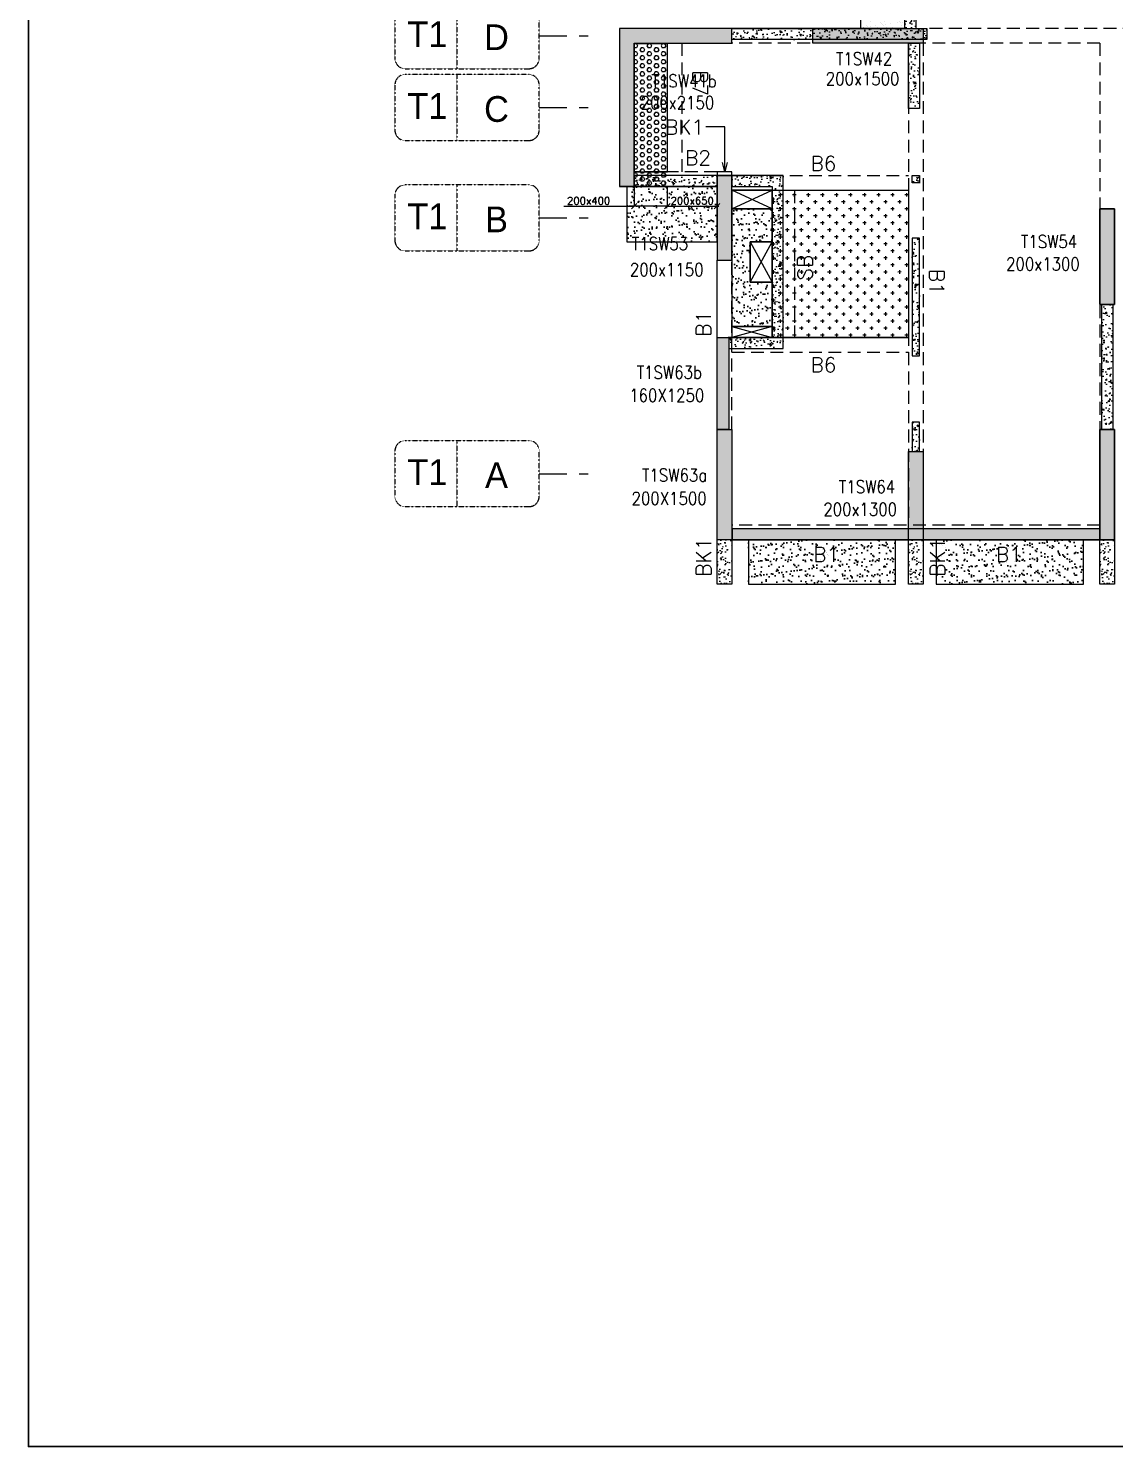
# Model space of a CAD drawing. Header units: millimetres. Extents: x 1078357 to 2594950, y -4969473 to -4636555.
# Drawn here: x 1919972 to 1934726, y -4681424 to -4662154 of the extents above; entities that cross this region are included whole.
import ezdxf
from ezdxf.enums import TextEntityAlignment as Align

# ---------------------------------------------------------------- set-up
doc = ezdxf.new("R2010")
doc.units = ezdxf.units.MM
doc.header["$PDMODE"] = 35
for name, pattern in [('CENTER', [2, 1.25, -0.25, 0.25, -0.25]), ('CONTINOUS', [0]), ('DGN STYLE 7', [8.34, 3.75, -1.67, 1.25, -1.67]), ('HIDDEN', [0.375, 0.25, -0.125]), ('New Retail block$0$CONTINOUS', [0])]:
    doc.linetypes.add(name, pattern=pattern)
doc.layers.get('0').update_dxf_attribs({"lineweight": 0})
doc.layers.get('Defpoints').update_dxf_attribs({"lineweight": 0})
for name, color, linetype, lineweight in [('A-_ANOTDIMA_D-', 6, 'Continuous', 13), ('A-_ANOTGRID_E-', 8, 'DGN STYLE 7', 13), ('Boundary', 40, 'Continuous', 30), ('COL. NO.', 30, 'Continuous', 25), ('COL. SIZE', 7, 'Continuous', 25), ('DIM', 9, 'Continuous', 25), ('GRID LINE', 8, 'Continuous', 0), ('HATCH', 8, 'Continuous', 30), ('S-NON STR RCC WALL', 8, 'Continuous', 0)]:
    doc.layers.add(name, color=color, linetype=linetype, lineweight=lineweight)
for name, color, linetype in [('B-200x325', 201, 'HIDDEN'), ('B-200x375', 41, 'HIDDEN'), ('B-200x400', 44, 'HIDDEN'), ('B-200x650', 241, 'HIDDEN'), ('B-300xSLAB THK.', 151, 'Continuous'), ('BK1-200x650', 241, 'HIDDEN'), ('DC BEAM NO.', 7, 'Continuous'), ('DROP SLAB', 8, 'Continuous'), ('S-COLUMN_SHEAR WALL', 1, 'Continuous'), ('S-PROJECTION', 54, 'New Retail block$0$CONTINOUS'), ('SLAB FOLD', 8, 'Continuous')]:
    doc.layers.add(name, color=color, linetype=linetype)
doc.styles.add('Roman', font='romans')
doc.styles.add('ROMANS', font='romans.shx', dxfattribs={"width": 0.85})
doc.styles.get("Standard").update_dxf_attribs({"font": 'Adani Regular.ttf', "height": 500})
doc.dimstyles.new('HARESH', dxfattribs={"dimtxt": 150, "dimasz": 75, "dimexe": 0, "dimexo": 0, "dimgap": 25, "dimtad": 1, "dimdec": 0, "dimdsep": 46, "dimtxsty": 'Roman', "dimblk": 'OBLIQUE', "dimcen": 225, "dimdle": 25, "dimclrd": 2, "dimclre": 2, "dimclrt": 7, "dimadec": 8, "dimazin": 1, "dimtfac": 1, "dimtdec": 0, "dimtmove": 0, "dimatfit": 0, "dimfxl": 1, "dimlwd": -1, "dimlwe": -1, "dimarcsym": 0})
pattern_1 = [(50, (-4410069.28, 23210408.14), (182.184669, -15.9390855), [19.05, -209.55]), (355, (-4410069.28, 23210408.14), (-35.2434214, 191.0568452), [15.24, -167.6405842]), (100.4514447, (-4410054.1, 23210406.81), (146.9412471, 175.1177519), [16.1900088, -178.0902446]), (46.1842, (-4410069.28, 23210458.94), (271.0790409, -42.042328), [28.575, -314.325]), (96.6355576, (-4410046.7, 23210455.44), (237.404134, 247.4261246), [24.2850231, -267.1356082]), (351.1841512, (-4410069.28, 23210458.94), (237.404134, 247.4261246), [22.859967, -251.459732]), (21, (-4410043.88, 23210446.24), (151.6143913, -102.2651982), [19.05, -209.55]), (326, (-4410043.88, 23210446.24), (61.8020283, 184.1879661), [15.24, -167.64]), (71.451445, (-4410031.24, 23210437.72), (213.4164193, 81.9227689), [16.1900088, -178.0899376]), (37.5, (-4410069.28, 23210408.14), (3.08860325, 84.55503887), [0, -165.608, 0, -170.18, 0, -168.275]), (7.5, (-4410069.28, 23210408.14), (66.8196625, 100.18057482), [0, -97.028, 0, -161.798, 0, -64.135]), (327.5, (-4410125.92, 23210408.14), (135.59059517, -5.728744), [0, -63.5, 0, -198.12, 0, -262.89]), (317.5, (-4410151.32, 23210408.14), (148.1291814, 25.42649103), [0, -82.55, 0, -131.572, 0, -186.69])]

# ---------------------------------------------------------------- blocks, each defined once
blk = doc.blocks.new('_Oblique')
at = {"color": 0, "linetype": 'ByBlock', "lineweight": -2}
blk.add_line((-0.5, -0.5), (0.5, 0.5), dxfattribs=at)
blk = doc.blocks.new('*D1488')
at = {"layer": 'Defpoints', "color": 0, "ltscale": 700, "transparency": 16777216}
for p in [(1928201, -4664304, 0), (1928651, -4664304, 0), (1928201, -4664570)]:
    blk.add_point(p, dxfattribs=at)
at = {"layer": 'DIM', "color": 2, "ltscale": 700, "transparency": 16777216}
for p, q in [((1928201, -4664304), (1928201, -4664570)), ((1928651, -4664304), (1928651, -4664570)), ((1927245, -4664570), (1928201, -4664570)), ((1928201, -4664570), (1928126, -4664570)), ((1928651, -4664570), (1928201, -4664570)), ((1928651, -4664570), (1928201, -4664570)), ((1928651, -4664570), (1928726, -4664570))]:
    blk.add_line(p, q, dxfattribs=at)
at = {"layer": 'DIM', "color": 2, "ltscale": 700, "transparency": 16777216, "xscale": 75, "yscale": 75, "zscale": 75}
blk.add_blockref('_Oblique', (1928201, -4664570), dxfattribs=at)
at = {"layer": 'DIM', "color": 2, "ltscale": 700, "transparency": 16777216, "xscale": 75, "yscale": 75, "zscale": 75, "rotation": 180}
blk.add_blockref('_Oblique', (1928651, -4664570), dxfattribs=at)
at = {"layer": 'DIM', "color": 7, "ltscale": 700, "transparency": 16777216, "insert": (1927582, -4664495), "char_height": 150, "attachment_point": 5, "style": 'Roman'}
blk.add_mtext('{\\H0.666667x;200x400}', dxfattribs=at)
blk = doc.blocks.new('*D1489')
at = {"layer": 'Defpoints', "color": 0, "ltscale": 700, "transparency": 16777216}
for p in [(1928651, -4664304), (1929326, -4664304, 0), (1929326, -4664570)]:
    blk.add_point(p, dxfattribs=at)
at = {"layer": 'DIM', "color": 2, "ltscale": 700, "transparency": 16777216}
for p, q in [((1928651, -4664304), (1928651, -4664570)), ((1929326, -4664304), (1929326, -4664570)), ((1928626, -4664570), (1929351, -4664570))]:
    blk.add_line(p, q, dxfattribs=at)
at = {"layer": 'DIM', "color": 2, "ltscale": 700, "transparency": 16777216, "xscale": 75, "yscale": 75, "zscale": 75, "rotation": 180}
blk.add_blockref('_Oblique', (1928651, -4664570), dxfattribs=at)
at = {"layer": 'DIM', "color": 2, "ltscale": 700, "transparency": 16777216, "xscale": 75, "yscale": 75, "zscale": 75}
blk.add_blockref('_Oblique', (1929326, -4664570), dxfattribs=at)
at = {"layer": 'DIM', "color": 7, "ltscale": 700, "transparency": 16777216, "insert": (1928989, -4664495), "char_height": 150, "attachment_point": 5, "style": 'Roman'}
blk.add_mtext('{\\H0.666667x;200x650}', dxfattribs=at)
blk = doc.blocks.new('G$CD63B60BD')
at = {"layer": 'COL. NO.', "linetype": 'Continuous', "style": 'ROMANS', "width": 0.85}
for s, p in [('T1SW42', (1615, 6449, -320)), ('T1SW41b', (-891, 6149, -320)), ('T1SW53', (-1158, 3938, -320)), ('T1SW54', (4127, 3966, -320)), ('T1SW63b', (-1092, 2189, 0)), ('T1SW63a', (-1020, 792, 0)), ('T1SW64', (1654, 634, -320))]:
    blk.add_text(s, height=175, dxfattribs=at).set_placement(p)
at = {"layer": 'COL. SIZE', "linetype": 'Continuous', "style": 'ROMANS', "width": 0.85}
for s, p in [('200x1500', (1477, 6177, -320)), ('200x2150', (-1039, 5853, -320)), ('200x1150', (-1184, 3585, -320)), ('200x1300', (3926, 3661, -320)), ('160X1250', (-1193, 1876, 0)), ('200X1500', (-1161, 475, 0)), ('200x1300', (1444, 329, -320))]:
    blk.add_text(s, height=175, dxfattribs=at).set_placement(p)
blk = doc.blocks.new('Tower grid nomenclature-ex')
at = {"layer": 'A-_ANOTGRID_E-'}
blk.add_lwpolyline([(-1250, -600), (1750, -600, 0.414214), (2000, -350), (2000, 750, 0.414214), (1750, 1000), (-1250, 1000, 0.414214), (-1500, 750), (-1500, -350, 0.414214)], format="xyb", close=True, dxfattribs=at)
blk.add_lwpolyline([(0, 1000), (0, -600)], dxfattribs=at)
at = {"layer": 'A-_ANOTGRID_E-', "flags": 8}
for p in [(-1235, 400), (1788, 400)]:
    blk.add_attdef('GRID', text='', height=625, dxfattribs=at).set_placement(p, align=Align.MIDDLE_CENTER)
blk = doc.blocks.new('T1')
at = {"layer": 'GRID LINE', "linetype": 'DGN STYLE 7', "ltscale": 100, "elevation": 0}
for points in [[(37120, -42293), (37927, -42293)], [(37120, -43268), (37927, -43268)], [(37120, -44768), (37927, -44768)], [(37120, -48243), (37927, -48243)]]:
    blk.add_lwpolyline(points, dxfattribs=at)
at = {"layer": 'GRID LINE'}
ref = blk.add_blockref('Tower grid nomenclature-ex', (36000, -42405, 0), dxfattribs=dict(at, xscale=0.56, yscale=0.56, zscale=0.56))
ref.add_attrib('GRID', 'D', dxfattribs={"layer": 'A-_ANOTGRID_E-', "height": 350}).set_placement((36540, -42313, 0), align=Align.MIDDLE_CENTER)
ref.add_attrib('GRID', 'T1', dxfattribs={"layer": 'A-_ANOTGRID_E-', "height": 350}).set_placement((35601, -42272, 0), align=Align.MIDDLE_CENTER)
ref = blk.add_blockref('Tower grid nomenclature-ex', (36000, -43380, 0), dxfattribs=dict(at, xscale=0.56, yscale=0.56, zscale=0.56))
ref.add_attrib('GRID', 'C', dxfattribs={"layer": 'A-_ANOTGRID_E-', "height": 350}).set_placement((36540, -43288, 0), align=Align.MIDDLE_CENTER)
ref.add_attrib('GRID', 'T1', dxfattribs={"layer": 'A-_ANOTGRID_E-', "height": 350}).set_placement((35601, -43247, 0), align=Align.MIDDLE_CENTER)
ref = blk.add_blockref('Tower grid nomenclature-ex', (36000, -44880, 0), dxfattribs=dict(at, xscale=0.56, yscale=0.56, zscale=0.56))
ref.add_attrib('GRID', 'B', dxfattribs={"layer": 'A-_ANOTGRID_E-', "height": 350}).set_placement((36540, -44788, 0), align=Align.MIDDLE_CENTER)
ref.add_attrib('GRID', 'T1', dxfattribs={"layer": 'A-_ANOTGRID_E-', "height": 350}).set_placement((35601, -44747, 0), align=Align.MIDDLE_CENTER)
ref = blk.add_blockref('Tower grid nomenclature-ex', (36000, -48355, 0), dxfattribs=dict(at, xscale=0.56, yscale=0.56, zscale=0.56))
ref.add_attrib('GRID', 'A', dxfattribs={"layer": 'A-_ANOTGRID_E-', "height": 350}).set_placement((36540, -48263, 0), align=Align.MIDDLE_CENTER)
ref.add_attrib('GRID', 'T1', dxfattribs={"layer": 'A-_ANOTGRID_E-', "height": 350}).set_placement((35601, -48222, 0), align=Align.MIDDLE_CENTER)

msp = doc.modelspace()

# ---------------------------------------------------------------- hatches: boundary and pattern name
at = {"layer": 'DROP SLAB'}
h = msp.add_hatch(dxfattribs=at)
h.set_pattern_fill('CROSS', color=8, scale=15, angle=0.03079)
h.set_pattern_definition([(180.03079016, (-12307337.68, 56224694.48), (-95.19879988, -95.30117261), [47.625, -142.875]), (270.03079016, (-12307361.51, 56224718.28), (95.30117261, -95.19879988), [47.625, -142.875])])
h.paths.add_polyline_path([(1930076.2, -4664353.8), (1931926.2, -4664353.8), (1931926.2, -4666353.6), (1930076.2, -4666353.6)])
at = {"layer": 'HATCH'}
h = msp.add_hatch(dxfattribs=at)
h.set_pattern_fill('AR-SAND', color=8, scale=3, angle=179.97015)
h.set_pattern_definition([(37.4701541, (-1985806.82, 14021135.54), (-4.72361136, 146.8264517), [0, -115.824, 0, -129.54, 0, -123.825]), (7.4701541, (-1985806.82, 14021135.54), (134.9689868, 214.9772528), [0, -62.484, 0, -104.394, 0, -40.005]), (327.4701541, (-1985900.55, 14021135.59), (237.2979035, 0.3075449), [0, -38.1, 0, -137.16, 0, -179.07]), (317.4701541, (-1985900.55, 14021135.59), (229.1017424, 66.759465), [0, -19.05, 0, -89.916, 0, -102.87])])
h.paths.add_polyline_path([(1931876.4, -4660153.9), (1931276.4, -4660153.9), (1931276.4, -4662153.9), (1931876.4, -4662153.9)])
h = msp.add_hatch(dxfattribs=at)
h.set_pattern_fill('AR-SAND', color=8, scale=3, angle=179.97015)
h.set_pattern_definition([(37.4701541, (-1996306.74, 14018385.62), (-4.72361136, 146.8264517), [0, -115.824, 0, -129.54, 0, -123.825]), (7.4701541, (-1996306.74, 14018385.62), (134.9689868, 214.9772528), [0, -62.484, 0, -104.394, 0, -40.005]), (327.4701541, (-1996400.47, 14018385.67), (237.2979035, 0.3075449), [0, -38.1, 0, -137.16, 0, -179.07]), (317.4701541, (-1996400.47, 14018385.67), (229.1017424, 66.759465), [0, -19.05, 0, -89.916, 0, -102.87])])
h.paths.add_polyline_path([(1929326.5, -4664303.8), (1928101.2, -4664303.8), (1928101.2, -4665053.8), (1929326.5, -4665053.8)])
h = msp.add_hatch(dxfattribs=at)
h.set_pattern_fill('AR-SAND', color=8, scale=3, angle=180.02985)
h.set_pattern_definition([(37.47015413, (-3092306.78, 18702404.82), (-4.72361136, 146.8264517), [0, -115.824, 0, -129.54, 0, -123.825]), (7.4701541, (-3092306.78, 18702404.82), (134.9689868, 214.9772528), [0, -62.484, 0, -104.394, 0, -40.005]), (327.4701541, (-3092400.51, 18702404.87), (237.2979035, 0.3075449), [0, -38.1, 0, -137.16, 0, -179.07]), (317.4701541, (-3092400.5, 18702404.87), (229.1017424, 66.759465), [0, -19.05, 0, -89.916, 0, -102.87])])
h.paths.add_polyline_path([(1929526.2, -4666203.8), (1930076.2, -4666203.8), (1930076.2, -4665603.8), (1929776.2, -4665603.8), (1929776.2, -4665053.8), (1930076.2, -4665053.8), (1930076.2, -4664603.8), (1929526.2, -4664603.8)])
h = msp.add_hatch(dxfattribs=at)
h.set_pattern_fill('AR-SAND', color=8, scale=3, angle=179.97015)
h.set_pattern_definition([(37.47015413, (-3085781.55, 18702404.81), (-4.72361136, 146.8264517), [0, -115.824, 0, -129.54, 0, -123.825]), (7.4701541, (-3085781.55, 18702404.8), (134.9689868, 214.9772528), [0, -62.484, 0, -104.394, 0, -40.005]), (327.4701541, (-3085875.27, 18702404.86), (237.2979035, 0.3075449), [0, -38.1, 0, -137.16, 0, -179.07]), (317.4701541, (-3085875.27, 18702404.86), (229.1017424, 66.759465), [0, -19.05, 0, -89.916, 0, -102.87])])
h.paths.add_polyline_path([(1931751.4, -4669103.8), (1929751.4, -4669103.8), (1929751.4, -4669703.8), (1931751.4, -4669703.8)])
h = msp.add_hatch(dxfattribs=at)
h.set_pattern_fill('AR-SAND', color=8, scale=3, angle=179.97015)
h.set_pattern_definition([(37.47015413, (-3088331.55, 18702404.81), (-4.72361136, 146.8264517), [0, -115.824, 0, -129.54, 0, -123.825]), (7.4701541, (-3088331.55, 18702404.8), (134.9689868, 214.9772528), [0, -62.484, 0, -104.394, 0, -40.005]), (327.4701541, (-3088425.27, 18702404.86), (237.2979035, 0.3075449), [0, -38.1, 0, -137.16, 0, -179.07]), (317.4701541, (-3088425.27, 18702404.86), (229.1017424, 66.759465), [0, -19.05, 0, -89.916, 0, -102.87])])
h.paths.add_polyline_path([(1934301.4, -4669103.8), (1932301.4, -4669103.8), (1932301.4, -4669703.8), (1934301.4, -4669703.8)])
at = {"layer": 'S-COLUMN_SHEAR WALL', "lineweight": 25, "extrusion": (1.00316e-06, -2.11765e-11, 1)}
h = msp.add_hatch(color=1, dxfattribs=at)
h.dxf.hatch_style = 1
h.paths.add_polyline_path([(1928201.2, -4662353.8), (1929526.2, -4662353.8), (1929526.2, -4662153.8), (1928001.2, -4662153.8), (1928001.2, -4664303.8), (1928201.2, -4664303.8)])
at = {"layer": 'S-COLUMN_SHEAR WALL', "lineweight": 25}
h = msp.add_hatch(color=1, dxfattribs=at)
h.dxf.hatch_style = 1
h.paths.add_polyline_path([(1930626.2, -4662153.8), (1932126.2, -4662153.8), (1932126.2, -4662353.8), (1930626.2, -4662353.8)])
at = {"layer": 'S-COLUMN_SHEAR WALL', "lineweight": 25, "extrusion": (1.00316e-06, -2.11765e-11, 1)}
h = msp.add_hatch(color=1, dxfattribs=at)
h.dxf.hatch_style = 1
h.paths.add_polyline_path([(1929526.2, -4664153.8), (1929326.2, -4664153.8), (1929326.2, -4665303.8), (1929526.2, -4665303.8)])
h = msp.add_hatch(color=1, dxfattribs=at)
h.dxf.hatch_style = 1
h.paths.add_polyline_path([(1934726.2, -4664603.8), (1934526.2, -4664603.8), (1934526.2, -4665903.8), (1934726.2, -4665903.8)])
at = {"layer": 'S-COLUMN_SHEAR WALL', "lineweight": 25, "extrusion": (-1.00316e-06, -1.91639e-11, 1)}
h = msp.add_hatch(color=1, dxfattribs=at)
h.dxf.hatch_style = 1
h.paths.add_polyline_path([(1934526.2, -4664603.8), (1934726.2, -4664603.8), (1934726.2, -4665903.8), (1934526.2, -4665903.8)])
at = {"layer": 'S-COLUMN_SHEAR WALL', "lineweight": 25, "extrusion": (1.00316e-06, -2.11765e-11, 1)}
h = msp.add_hatch(color=1, dxfattribs=at)
h.dxf.hatch_style = 1
h.paths.add_polyline_path([(1929486.2, -4667603.8), (1929326.2, -4667603.8), (1929326.2, -4666353.6), (1929486.2, -4666353.6)])
h = msp.add_hatch(color=1, dxfattribs=at)
h.dxf.hatch_style = 1
h.paths.add_polyline_path([(1929526.2, -4669103.8), (1929326.2, -4669103.8), (1929326.2, -4667603.8), (1929526.2, -4667603.8)])
at = {"layer": 'S-COLUMN_SHEAR WALL', "lineweight": 25, "extrusion": (-1.00316e-06, -1.91639e-11, 1)}
h = msp.add_hatch(color=1, dxfattribs=at)
h.dxf.hatch_style = 1
h.paths.add_polyline_path([(1934526.2, -4669103.8), (1934726.2, -4669103.8), (1934726.2, -4667603.8), (1934526.2, -4667603.8)])
at = {"layer": 'S-COLUMN_SHEAR WALL', "lineweight": 25, "extrusion": (1.00316e-06, -2.11765e-11, 1)}
h = msp.add_hatch(color=1, dxfattribs=at)
h.dxf.hatch_style = 1
h.paths.add_polyline_path([(1934726.2, -4669103.8), (1934526.2, -4669103.8), (1934526.2, -4667603.8), (1934726.2, -4667603.8)])
at = {"layer": 'S-COLUMN_SHEAR WALL', "lineweight": 25}
h = msp.add_hatch(color=1, dxfattribs=at)
h.dxf.hatch_style = 1
h.paths.add_polyline_path([(1932126.2, -4667903.8), (1932126.2, -4669103.8), (1931926.2, -4669103.8), (1931926.2, -4667903.8)])
at = {"layer": 'S-NON STR RCC WALL'}
h = msp.add_hatch(dxfattribs=at)
h.set_pattern_fill('AR-CONC', color=256, angle=180)
h.set_pattern_definition([(50, (-3319909.31, 18526388.94), (182.184669, -15.9390855), [19.05, -209.55]), (355, (-3319909.3, 18526388.94), (-35.2434214, 191.0568452), [15.24, -167.6405842]), (100.4514447, (-3319894.13, 18526387.62), (146.9412471, 175.1177519), [16.1900088, -178.0902446]), (46.1842, (-3319909.3, 18526439.74), (271.0790409, -42.042328), [28.575, -314.325]), (96.6355576, (-3319886.72, 18526436.24), (237.404134, 247.4261246), [24.285023, -267.135608]), (351.1841512, (-3319909.3, 18526439.74), (237.404134, 247.4261246), [22.859967, -251.459732]), (21, (-3319883.91, 18526427.04), (151.6143913, -102.2651982), [19.05, -209.55]), (326, (-3319883.9, 18526427.04), (61.8020283, 184.1879661), [15.24, -167.64]), (71.451445, (-3319871.27, 18526418.52), (213.4164193, 81.9227689), [16.1900088, -178.0899376]), (37.5, (-3319909.31, 18526388.945), (3.08860325, 84.55503887), [0, -165.608, 0, -170.18, 0, -168.275]), (7.5, (-3319909.31, 18526388.945), (66.8196625, 100.18057482), [0, -97.028, 0, -161.798, 0, -64.135]), (327.5, (-3319965.95, 18526388.945), (135.59059517, -5.728744), [0, -63.5, 0, -198.12, 0, -262.89]), (317.5, (-3319991.35, 18526388.94), (148.1291814, 25.42649103), [0, -82.55, 0, -131.572, 0, -186.69])])
h.paths.add_polyline_path([(1929526.4, -4660153.8), (1929526.4, -4660003.8), (1932176.4, -4660003.8), (1932176.4, -4660153.8), (1932026.4, -4660153.8), (1932026.4, -4662153.8), (1932176.4, -4662153.8), (1932176.4, -4662303.8), (1929526.4, -4662303.8), (1929526.4, -4662153.8), (1931876.4, -4662153.8), (1931876.4, -4660153.8)])
h = msp.add_hatch(dxfattribs=at)
h.set_pattern_fill('AR-CONC', color=256, angle=180)
h.set_pattern_definition([(50, (-5519608.76, 27891137.3), (182.184669, -15.93908554), [19.05, -209.55]), (355, (-5519608.76, 27891137.3), (-35.2434214, 191.0568452), [15.24, -167.6405842]), (100.4514447, (-5519593.58, 27891135.97), (146.9412471, 175.1177519), [16.1900088, -178.0902446]), (46.1842, (-5519608.76, 27891188.1), (271.0790409, -42.042328), [28.575, -314.325]), (96.6355576, (-5519586.17, 27891184.6), (237.404134, 247.4261246), [24.2850231, -267.1356082]), (351.1841512, (-5519608.76, 27891188.1), (237.404134, 247.4261246), [22.859967, -251.459732]), (21, (-5519583.36, 27891175.4), (151.6143913, -102.2651982), [19.05, -209.55]), (326, (-5519583.36, 27891175.4), (61.8020283, 184.1879661), [15.24, -167.64]), (71.451445, (-5519570.73, 27891166.87), (213.4164193, 81.9227689), [16.1900088, -178.0899376]), (37.5, (-5519608.76, 27891137.3), (3.08860325, 84.55503887), [0, -165.608, 0, -170.18, 0, -168.275]), (7.5, (-5519608.76, 27891137.3), (66.8196625, 100.18057482), [0, -97.028, 0, -161.798, 0, -64.135]), (327.5, (-5519665.4, 27891137.3), (135.59059517, -5.72874399), [0, -63.5, 0, -198.12, 0, -262.89]), (317.5, (-5519690.8, 27891137.3), (148.1291814, 25.42649103), [0, -82.55, 0, -131.572, 0, -186.69])])
h.paths.add_polyline_path([(1931926.4, -4662353.8), (1932076.4, -4662353.8), (1932076.4, -4663243.7), (1931926.4, -4663243.7)])
h = msp.add_hatch(dxfattribs=at)
h.set_pattern_fill('AR-CONC', color=256, angle=180)
h.set_pattern_definition(pattern_1)
h.paths.add_polyline_path([(1928201.4, -4664303.6), (1929326.5, -4664303.6), (1929326.5, -4664153.6), (1928201.4, -4664153.6)])
h = msp.add_hatch(dxfattribs=at)
h.set_pattern_fill('AR-CONC', color=256, angle=180)
h.set_pattern_definition(pattern_1)
h.paths.add_polyline_path([(1930226.5, -4666503.6), (1930226.5, -4664153.6), (1929526.5, -4664153.6), (1929526.5, -4664303.6), (1930076.5, -4664303.6), (1930076.5, -4666353.6), (1929476.5, -4666353.6), (1929476.5, -4666353.6), (1929486.5, -4666353.6), (1929486.5, -4666503.6)])
h = msp.add_hatch(dxfattribs=at)
h.set_pattern_fill('AR-CONC', color=256, angle=180)
h.set_pattern_definition([(50, (3029250.94, -9479255.87), (182.184669, -15.9390855), [19.05, -209.55]), (355, (3029250.94, -9479255.87), (-35.2434214, 191.056845), [15.24, -167.640584]), (100.4514447, (3029266.12, -9479257.2), (146.941247, 175.117752), [16.190009, -178.0902446]), (46.1842, (3029250.94, -9479205.07), (271.079041, -42.042328), [28.575, -314.325]), (96.6355576, (3029273.53, -9479208.58), (237.404134, 247.426125), [24.285023, -267.135608]), (351.184151, (3029250.94, -9479205.07), (237.404134, 247.426125), [22.859967, -251.459732]), (21, (3029276.34, -9479217.77), (151.6143913, -102.265198), [19.05, -209.55]), (326, (3029276.34, -9479217.77), (61.802028, 184.187966), [15.24, -167.64]), (71.451445, (3029288.98, -9479226.3), (213.416419, 81.922769), [16.190009, -178.0899376]), (37.5, (3029250.94, -9479255.87), (3.08860325, 84.5550389), [0, -165.608, 0, -170.18, 0, -168.275]), (7.5, (3029250.94, -9479255.87), (66.8196625, 100.1805748), [0, -97.028, 0, -161.798, 0, -64.135]), (327.5, (3029194.3, -9479255.87), (135.5905952, -5.728744), [0, -63.5, 0, -198.12, 0, -262.89]), (317.5, (3029168.9, -9479255.87), (148.1291814, 25.426491), [0, -82.55, 0, -131.572, 0, -186.69])])
h.paths.add_polyline_path([(1931976.4, -4664153.8), (1932076.4, -4664153.8), (1932076.4, -4664253.8), (1931976.4, -4664253.8)])
h = msp.add_hatch(dxfattribs=at)
h.set_pattern_fill('AR-CONC', color=256, angle=180)
h.set_pattern_definition([(50, (3029264.16, -9477891.21), (182.184669, -15.9390855), [19.05, -209.55]), (355, (3029264.16, -9477891.2), (-35.2434214, 191.056845), [15.24, -167.640584]), (100.4514447, (3029279.34, -9477892.54), (146.941247, 175.117752), [16.190009, -178.0902446]), (46.1842, (3029264.16, -9477840.4), (271.079041, -42.042328), [28.575, -314.325]), (96.6355576, (3029286.75, -9477843.9), (237.404134, 247.426125), [24.285023, -267.135608]), (351.184151, (3029264.16, -9477840.4), (237.404134, 247.426125), [22.859967, -251.459732]), (21, (3029289.56, -9477853.11), (151.6143913, -102.265198), [19.05, -209.55]), (326, (3029289.56, -9477853.1), (61.802028, 184.187966), [15.24, -167.64]), (71.451445, (3029302.19, -9477861.63), (213.416419, 81.922769), [16.190009, -178.0899376]), (37.5, (3029264.156, -9477891.21), (3.08860325, 84.5550389), [0, -165.608, 0, -170.18, 0, -168.275]), (7.5, (3029264.16, -9477891.21), (66.8196625, 100.1805748), [0, -97.028, 0, -161.798, 0, -64.135]), (327.5, (3029207.514, -9477891.21), (135.5905952, -5.728744), [0, -63.5, 0, -198.12, 0, -262.89]), (317.5, (3029182.11, -9477891.21), (148.1291814, 25.426491), [0, -82.55, 0, -131.572, 0, -186.69])])
h.paths.add_polyline_path([(1931976.4, -4666603.8), (1932076.4, -4666603.8), (1932076.4, -4665003.8), (1931976.4, -4665003.8)])
at = {"layer": 'S-NON STR RCC WALL', "ltscale": 700}
h = msp.add_hatch(dxfattribs=at)
h.set_pattern_fill('AR-CONC', color=256)
h.set_pattern_definition([(50, (801435.1, -118119.26), (182.184669, -15.9390855), [19.05, -209.55]), (355, (801435.1, -118119.26), (-35.2434214, 191.056845), [15.24, -167.640584]), (100.4514447, (801450.29, -118120.59), (146.941247, 175.117752), [16.190009, -178.0902446]), (46.1842, (801435.1, -118068.46), (271.079041, -42.042328), [28.575, -314.325]), (96.6355576, (801457.7, -118071.96), (237.404134, 247.426125), [24.285023, -267.135608]), (351.184151, (801435.1, -118068.46), (237.404134, 247.426125), [22.859967, -251.459732]), (21, (801460.5, -118081.16), (151.6143913, -102.265198), [19.05, -209.55]), (326, (801460.5, -118081.16), (61.802028, 184.187966), [15.24, -167.64]), (71.451445, (801473.14, -118089.68), (213.416419, 81.922769), [16.190009, -178.0899376]), (37.5, (801435.104, -118119.26), (3.08860325, 84.5550389), [0, -165.608, 0, -170.18, 0, -168.275]), (7.5, (801435.1, -118119.26), (66.8196625, 100.1805748), [0, -97.028, 0, -161.798, 0, -64.135]), (327.5, (801378.46, -118119.26), (135.5905952, -5.728744), [0, -63.5, 0, -198.12, 0, -262.89]), (317.5, (801353.06, -118119.26), (148.1291814, 25.426491), [0, -82.55, 0, -131.572, 0, -186.69])])
h.paths.add_polyline_path([(1934551.4, -4665903.8), (1934701.4, -4665903.8), (1934701.4, -4667603.8), (1934551.4, -4667603.8)])
at = {"layer": 'S-NON STR RCC WALL'}
h = msp.add_hatch(dxfattribs=at)
h.set_pattern_fill('AR-CONC', color=256, angle=180)
h.set_pattern_definition([(50, (1932039.44, -4793872.02), (182.18467, -15.93909), [19.05, -209.55]), (355, (1932039.44, -4793872.02), (-35.24342, 191.05685), [15.24, -167.64058]), (100.45144, (1932054.62, -4793873.35), (146.94125, 175.11775), [16.19, -178.09024]), (46.1842, (1932039.44, -4793821.22), (271.07904, -42.04233), [28.575, -314.325]), (96.63556, (1932062.03, -4793824.72), (237.40413, 247.4261), [24.285, -267.1356]), (351.18415, (1932039.44, -4793821.22), (237.40413, 247.4261), [22.85997, -251.45973]), (21, (1932064.84, -4793833.92), (151.6144, -102.2652), [19.05, -209.55]), (326, (1932064.84, -4793833.92), (61.80203, 184.18797), [15.24, -167.64]), (71.45144, (1932077.47, -4793842.44), (213.41642, 81.92277), [16.19, -178.08994]), (37.5, (1932039.44, -4793872.02), (3.088603, 84.55504), [0, -165.608, 0, -170.18, 0, -168.275]), (7.5, (1932039.44, -4793872.02), (66.81966, 100.180575), [0, -97.028, 0, -161.798, 0, -64.135]), (327.5, (1931982.8, -4793872.02), (135.590595, -5.728744), [0, -63.5, 0, -198.12, 0, -262.89]), (317.5, (1931957.4, -4793872.02), (148.12918, 25.42649), [0, -82.55, 0, -131.572, 0, -186.69])])
h.paths.add_polyline_path([(1931976.4, -4667904.1), (1932076.4, -4667904.1), (1932076.4, -4667503.8), (1931976.4, -4667503.8)])
h = msp.add_hatch(dxfattribs=at)
h.set_pattern_fill('AR-CONC', color=256, angle=180)
h.set_pattern_definition([(50, (-5507294, 27894427.33), (182.184669, -15.93908554), [19.05, -209.55]), (355, (-5507294, 27894427.33), (-35.2434214, 191.0568452), [15.24, -167.6405842]), (100.4514447, (-5507278.81, 27894426), (146.9412471, 175.1177519), [16.1900088, -178.0902446]), (46.1842, (-5507294, 27894478.13), (271.0790409, -42.042328), [28.575, -314.325]), (96.6355576, (-5507271.4, 27894474.62), (237.404134, 247.4261246), [24.2850231, -267.1356082]), (351.1841512, (-5507294, 27894478.13), (237.404134, 247.4261246), [22.859967, -251.459732]), (21, (-5507268.6, 27894465.43), (151.6143913, -102.2651982), [19.05, -209.55]), (326, (-5507268.6, 27894465.43), (61.8020283, 184.1879661), [15.24, -167.64]), (71.451445, (-5507255.96, 27894456.9), (213.4164193, 81.9227689), [16.1900088, -178.0899376]), (37.5, (-5507293.994, 27894427.326), (3.08860325, 84.55503887), [0, -165.608, 0, -170.18, 0, -168.275]), (7.5, (-5507293.99, 27894427.33), (66.8196625, 100.18057482), [0, -97.028, 0, -161.798, 0, -64.135]), (327.5, (-5507350.636, 27894427.326), (135.59059517, -5.72874399), [0, -63.5, 0, -198.12, 0, -262.89]), (317.5, (-5507376.04, 27894427.33), (148.1291814, 25.42649103), [0, -82.55, 0, -131.572, 0, -186.69])])
h.paths.add_polyline_path([(1929529.4, -4669103.6), (1934526.5, -4669103.6), (1934526.5, -4668953.6), (1929529.4, -4668953.6)])
h = msp.add_hatch(dxfattribs=at)
h.set_pattern_fill('AR-CONC', color=256, angle=180)
h.set_pattern_definition([(50, (-7700846.08, 37570003.53), (182.184669, -15.93908554), [19.05, -209.55]), (355, (-7700846.08, 37570003.53), (-35.2434214, 191.0568452), [15.24, -167.6405842]), (100.4514447, (-7700830.9, 37570002.2), (146.9412471, 175.1177519), [16.1900088, -178.0902446]), (46.1842, (-7700846.08, 37570054.33), (271.0790409, -42.0423279), [28.575, -314.325]), (96.6355576, (-7700823.5, 37570050.82), (237.404134, 247.4261246), [24.2850231, -267.1356082]), (351.1841512, (-7700846.08, 37570054.33), (237.404134, 247.4261246), [22.859967, -251.459732]), (21, (-7700820.68, 37570041.63), (151.61439127, -102.2651982), [19.05, -209.55]), (326, (-7700820.68, 37570041.63), (61.80202835, 184.1879661), [15.24, -167.64]), (71.451445, (-7700808.04, 37570033.1), (213.4164193, 81.9227689), [16.1900088, -178.0899376]), (37.5, (-7700846.08, 37570003.525), (3.08860325, 84.55503887), [0, -165.608, 0, -170.18, 0, -168.275]), (7.5, (-7700846.08, 37570003.525), (66.81966251, 100.18057482), [0, -97.028, 0, -161.798, 0, -64.135]), (327.5, (-7700902.72, 37570003.525), (135.59059517, -5.72874399), [0, -63.5, 0, -198.12, 0, -262.89]), (317.5, (-7700928.12, 37570003.53), (148.1291814, 25.42649103), [0, -82.55, 0, -131.572, 0, -186.69])])
h.paths.add_polyline_path([(1929526.2, -4669103.7), (1929326.2, -4669103.7), (1929326.2, -4669703.7), (1929526.2, -4669703.7), (1929526.2, -4669703.7), (1929526.2, -4669103.9)], is_closed=False)
h = msp.add_hatch(dxfattribs=at)
h.set_pattern_fill('AR-CONC', color=256, angle=180)
h.set_pattern_definition([(50, (-7698246.06, 37570003.53), (182.184669, -15.93908554), [19.05, -209.55]), (355, (-7698246.06, 37570003.53), (-35.2434214, 191.0568452), [15.24, -167.6405842]), (100.4514447, (-7698230.87, 37570002.2), (146.9412471, 175.1177519), [16.1900088, -178.0902446]), (46.1842, (-7698246.06, 37570054.33), (271.0790409, -42.0423279), [28.575, -314.325]), (96.6355576, (-7698223.47, 37570050.82), (237.404134, 247.4261246), [24.2850231, -267.1356082]), (351.1841512, (-7698246.06, 37570054.33), (237.404134, 247.4261246), [22.859967, -251.459732]), (21, (-7698220.66, 37570041.63), (151.61439127, -102.2651982), [19.05, -209.55]), (326, (-7698220.66, 37570041.63), (61.80202835, 184.1879661), [15.24, -167.64]), (71.451445, (-7698208.02, 37570033.1), (213.4164193, 81.9227689), [16.1900088, -178.0899376]), (37.5, (-7698246.057, 37570003.526), (3.08860325, 84.55503887), [0, -165.608, 0, -170.18, 0, -168.275]), (7.5, (-7698246.06, 37570003.53), (66.81966251, 100.18057482), [0, -97.028, 0, -161.798, 0, -64.135]), (327.5, (-7698302.7, 37570003.526), (135.59059517, -5.72874399), [0, -63.5, 0, -198.12, 0, -262.89]), (317.5, (-7698328.1, 37570003.53), (148.1291814, 25.42649103), [0, -82.55, 0, -131.572, 0, -186.69])])
h.paths.add_polyline_path([(1932126.2, -4669103.7), (1931926.2, -4669103.7), (1931926.2, -4669703.7), (1932126.2, -4669703.7), (1932126.2, -4669703.7), (1932126.2, -4669103.9)], is_closed=False)
h = msp.add_hatch(dxfattribs=at)
h.set_pattern_fill('AR-CONC', color=256, angle=180)
h.set_pattern_definition([(50, (-7695646.06, 37570003.53), (182.184669, -15.93908554), [19.05, -209.55]), (355, (-7695646.06, 37570003.53), (-35.2434214, 191.0568452), [15.24, -167.6405842]), (100.4514447, (-7695630.87, 37570002.2), (146.9412471, 175.1177519), [16.1900088, -178.0902446]), (46.1842, (-7695646.06, 37570054.33), (271.0790409, -42.0423279), [28.575, -314.325]), (96.6355576, (-7695623.47, 37570050.82), (237.404134, 247.4261246), [24.2850231, -267.1356082]), (351.1841512, (-7695646.06, 37570054.33), (237.404134, 247.4261246), [22.859967, -251.459732]), (21, (-7695620.66, 37570041.63), (151.61439127, -102.2651982), [19.05, -209.55]), (326, (-7695620.66, 37570041.63), (61.80202835, 184.1879661), [15.24, -167.64]), (71.451445, (-7695608.02, 37570033.1), (213.4164193, 81.9227689), [16.1900088, -178.0899376]), (37.5, (-7695646.057, 37570003.526), (3.08860325, 84.55503887), [0, -165.608, 0, -170.18, 0, -168.275]), (7.5, (-7695646.06, 37570003.53), (66.81966251, 100.18057482), [0, -97.028, 0, -161.798, 0, -64.135]), (327.5, (-7695702.7, 37570003.526), (135.59059517, -5.72874399), [0, -63.5, 0, -198.12, 0, -262.89]), (317.5, (-7695728.1, 37570003.53), (148.1291814, 25.42649103), [0, -82.55, 0, -131.572, 0, -186.69])])
h.paths.add_polyline_path([(1934726.2, -4669103.7), (1934526.2, -4669103.7), (1934526.2, -4669703.7), (1934726.2, -4669703.7), (1934726.2, -4669703.7), (1934726.2, -4669103.9)], is_closed=False)
at = {"layer": 'SLAB FOLD', "ltscale": 1000}
h = msp.add_hatch(dxfattribs=at)
h.set_pattern_fill('HEX', color=8, scale=10, angle=180)
h.set_pattern_definition([(180, (-262423.066, 4896839.58), (-7e-15, -54.99261315), [31.75, -63.5]), (300, (-262423.066, 4896839.58), (47.625, 27.49630658), [31.75, -63.5]), (240, (-262454.816, 4896839.58), (47.625, -27.49630658), [31.75, -63.5])])
h.paths.add_polyline_path([(1928651.4, -4662364.4), (1928201.4, -4662364.4), (1928201.4, -4664303.6), (1928651.4, -4664303.6)])

# ---------------------------------------------------------------- linework, layer by layer
at = {"layer": 'B-200x325', "ltscale": 700}
for p, q in [((1929526.4, -4664153.8, 0), (1931926.2, -4664153.8, 0)), ((1929526.2, -4666553.6, 0), (1931926.2, -4666553.6, 0))]:
    msp.add_line(p, q, dxfattribs=at)
at = {"layer": 'B-200x325', "linetype": 'Continuous', "ltscale": 700}
for p, q in [((1929526.4, -4664353.8, 0), (1931926.2, -4664353.8, 0)), ((1929526.2, -4666353.6, 0), (1931926.2, -4666353.6, 0))]:
    msp.add_line(p, q, dxfattribs=at)
at = {"layer": 'B-200x375', "linetype": 'Continuous', "ltscale": 700}
msp.add_line((1928651.4, -4664103.8, 0), (1928651.4, -4662364.4, 0), dxfattribs=at)
at = {"layer": 'B-200x375', "ltscale": 700}
msp.add_line((1928851.4, -4664103.8, 0), (1928851.4, -4662353.8), dxfattribs=at)
at = {"layer": 'B-200x400', "linetype": 'HIDDEN', "ltscale": 500}
msp.add_line((1928651.4, -4664103.8, 0), (1928201.4, -4664103.8, 0), dxfattribs=at)
at = {"layer": 'B-200x400', "linetype": 'ByBlock', "ltscale": 500}
msp.add_line((1928651.4, -4664303.8, 0), (1928201.4, -4664303.8, 0), dxfattribs=at)
at = {"layer": 'B-200x650', "linetype": 'CONTINOUS', "ltscale": 700}
for p, q in [((1931876.4, -4662153.8, 0), (1929526.4, -4662153.8, 0)), ((1929326.4, -4664303.8, 0), (1928001.4, -4664303.8, 0)), ((1929326.2, -4664303.8, 0), (1928651.4, -4664303.8, 0)), ((1929326.4, -4667603.8, 0), (1929326.4, -4665303.7, 0)), ((1929326.2, -4669703.8, 0), (1929326.2, -4669103.8, 0)), ((1929526.2, -4669103.8, 0), (1929526.2, -4669703.8, 0)), ((1934526.4, -4669103.8, 0), (1929526.4, -4669103.8, 0)), ((1931926.2, -4669703.8, 0), (1931926.2, -4669103.8, 0)), ((1932126.2, -4669103.8, 0), (1932126.2, -4669703.8, 0)), ((1934526.2, -4669703.7, 0), (1934526.2, -4669103.7, 0)), ((1934726.2, -4669103.7, 0), (1934726.2, -4669703.7, 0)), ((1929526.2, -4669703.8, 0), (1929326.2, -4669703.8, 0)), ((1932126.2, -4669703.8, 0), (1931926.2, -4669703.8, 0)), ((1934726.2, -4669703.7, 0), (1934526.2, -4669703.7, 0))]:
    msp.add_line(p, q, dxfattribs=at)
at = {"layer": 'B-200x650', "linetype": 'HIDDEN', "ltscale": 700}
for p, q in [((1941051.2, -4662153.8, 0), (1932176.4, -4662153.8, 0)), ((1934526.4, -4662353.8, 0), (1929526.4, -4662353.8, 0)), ((1931926.4, -4662353.8, 0), (1931926.4, -4668803.7, 0)), ((1932126.4, -4662353.8, 0), (1932126.4, -4668803.7, 0)), ((1934526.4, -4662353.8, 0), (1934526.4, -4664603.8, 0)), ((1929326.4, -4664103.8, 0), (1928201.4, -4664103.8, 0)), ((1929326.2, -4664103.8, 0), (1928651.4, -4664103.8, 0)), ((1934526.4, -4664603.8, 0), (1934526.4, -4667603.8, 0)), ((1929526.4, -4667603.8, 0), (1929526.4, -4665303.7, 0)), ((1934526.4, -4668903.8, 0), (1929526.4, -4668903.8, 0))]:
    msp.add_line(p, q, dxfattribs=at)
at = {"layer": 'B-200x650', "ltscale": 700}
for p, q in [((1929326.2, -4665103.7, 0), (1929326.2, -4665103.7, 0)), ((1929326.4, -4665103.7, 0), (1929326.4, -4665103.7, 0)), ((1929326.2, -4665303.7, 0), (1929326.9, -4665303.7, 0)), ((1929326.4, -4665303.7, 0), (1929327.1, -4665303.7, 0))]:
    msp.add_line(p, q, dxfattribs=at)
at = {"layer": 'B-300xSLAB THK.', "linetype": 'HIDDEN', "ltscale": 700}
for p, q in [((1930076.1, -4664354.1, 0), (1930076.1, -4666353.9, 0)), ((1930376.1, -4664354.1, 0), (1930376.1, -4666353.9, 0))]:
    msp.add_line(p, q, dxfattribs=at)
at = {"layer": 'BK1-200x650', "linetype": 'Continuous', "ltscale": 700, "elevation": 0}
msp.add_lwpolyline([(1929526.5, -4664103.4), (1929326.5, -4664103.4), (1929326.5, -4664153.6), (1929526.5, -4664153.6)], close=True, dxfattribs=at)
at = {"layer": 'Boundary', "ltscale": 700, "elevation": 0}
msp.add_lwpolyline([(1919972.4, -4636994.1), (2025785.6, -4636994.1), (2025785.6, -4681423.9), (1919972.4, -4681423.9)], close=True, dxfattribs=at)
at = {"layer": 'DROP SLAB', "color": 3, "linetype": 'CONTINOUS', "ltscale": 500}
for p, q in [((1929526.2, -4664603.8), (1930076.2, -4664353.8, 0)), ((1930076.2, -4664603.8, 0), (1929526.4, -4664353.8, 0)), ((1929776.2, -4665603.8), (1930076.2, -4665053.8)), ((1929776.2, -4665053.8), (1930076.2, -4665603.8, 0)), ((1929526.2, -4666203.8, 0), (1930076.2, -4666353.6, 0)), ((1930076.2, -4666203.8, 0), (1929527, -4666353.6, 0))]:
    msp.add_line(p, q, dxfattribs=at)
at = {"layer": 'DROP SLAB', "color": 3, "linetype": 'CONTINOUS', "ltscale": 500, "elevation": 0}
for points in [[(1929526.4, -4664603.8), (1930076.2, -4664603.8), (1930076.2, -4664353.9), (1929526.4, -4664353.9)], [(1930076.2, -4664353.8), (1931926.2, -4664353.8), (1931926.2, -4666353.6), (1930076.2, -4666353.6)], [(1929776.2, -4665603.8), (1930076.2, -4665603.8), (1930076.2, -4665053.8), (1929776.2, -4665053.8)], [(1929526.2, -4666353.6), (1930076.2, -4666353.6), (1930076.2, -4666203.8), (1929526.2, -4666203.8)]]:
    msp.add_lwpolyline(points, close=True, dxfattribs=at)
at = {"layer": 'S-COLUMN_SHEAR WALL', "color": 1, "lineweight": 25, "extrusion": (1.00316e-06, -2.11765e-11, 1), "elevation": 1.9}
msp.add_lwpolyline([(1928201.2, -4662353.8), (1929526.2, -4662353.8), (1929526.2, -4662153.8), (1928001.2, -4662153.8), (1928001.2, -4664303.8), (1928201.2, -4664303.8), (1928201.2, -4662353.8)], dxfattribs=at)
at = {"layer": 'S-COLUMN_SHEAR WALL', "color": 1, "lineweight": 25, "elevation": 0}
for points in [[(1930626.2, -4662153.8), (1932126.2, -4662153.8), (1932126.2, -4662353.8), (1930626.2, -4662353.8)], [(1931926.2, -4667903.8), (1932126.2, -4667903.8), (1932126.2, -4669103.8), (1931926.2, -4669103.8)]]:
    msp.add_lwpolyline(points, close=True, dxfattribs=at)
at = {"layer": 'S-COLUMN_SHEAR WALL', "color": 1, "lineweight": 25, "extrusion": (1.00316e-06, -2.11765e-11, 1), "elevation": 1.9}
for points in [[(1929526.2, -4664153.8), (1929326.2, -4664153.8), (1929326.2, -4665303.8), (1929526.2, -4665303.8)], [(1934726.2, -4664603.8), (1934526.2, -4664603.8), (1934526.2, -4665903.8), (1934726.2, -4665903.8)], [(1929486.2, -4667603.8), (1929326.2, -4667603.8), (1929326.2, -4666353.6), (1929486.2, -4666353.6)], [(1929526.2, -4669103.8), (1929326.2, -4669103.8), (1929326.2, -4667603.8), (1929526.2, -4667603.8)], [(1934726.2, -4669103.8), (1934526.2, -4669103.8), (1934526.2, -4667603.8), (1934726.2, -4667603.8)]]:
    msp.add_lwpolyline(points, close=True, dxfattribs=at)
at = {"layer": 'S-COLUMN_SHEAR WALL', "color": 1, "lineweight": 25, "extrusion": (-1.00316e-06, -1.91639e-11, 1), "elevation": -1.9}
for points in [[(1934526.2, -4664603.8), (1934726.2, -4664603.8), (1934726.2, -4665903.8), (1934526.2, -4665903.8)], [(1934526.2, -4669103.8), (1934726.2, -4669103.8), (1934726.2, -4667603.8), (1934526.2, -4667603.8)]]:
    msp.add_lwpolyline(points, close=True, dxfattribs=at)
at = {"layer": 'S-NON STR RCC WALL', "elevation": 0}
for points in [[(1929526.4, -4660153.8), (1929526.4, -4660003.8), (1932176.4, -4660003.8), (1932176.4, -4660153.8), (1932026.4, -4660153.8), (1932026.4, -4662153.8), (1932176.4, -4662153.8), (1932176.4, -4662303.8), (1929526.4, -4662303.8), (1929526.4, -4662153.8), (1931876.4, -4662153.8), (1931876.4, -4660153.8)], [(1928201.4, -4664303.6), (1929326.5, -4664303.6), (1929326.5, -4664153.6), (1928201.4, -4664153.6)], [(1930226.5, -4666503.6), (1930226.5, -4664153.6), (1929526.5, -4664153.6), (1929526.5, -4664303.6), (1930076.5, -4664303.6), (1930076.5, -4666353.6), (1929476.5, -4666353.6), (1929476.5, -4666353.6), (1929486.5, -4666353.6), (1929486.5, -4666503.6)], [(1931976.4, -4667904.1), (1932076.4, -4667904.1), (1932076.4, -4667503.8), (1931976.4, -4667503.8)], [(1929529.4, -4669103.6), (1934526.5, -4669103.6), (1934526.5, -4668953.6), (1929529.4, -4668953.6)]]:
    msp.add_lwpolyline(points, close=True, dxfattribs=at)
at = {"layer": 'S-NON STR RCC WALL', "ltscale": 700, "elevation": 0}
for points in [[(1931926.4, -4662353.8), (1932076.4, -4662353.8), (1932076.4, -4663243.7), (1931926.4, -4663243.7)], [(1931976.4, -4664153.8), (1932076.4, -4664153.8), (1932076.4, -4664253.8), (1931976.4, -4664253.8)], [(1931976.4, -4666603.8), (1932076.4, -4666603.8), (1932076.4, -4665003.8), (1931976.4, -4665003.8)], [(1934551.4, -4665903.8), (1934701.4, -4665903.8), (1934701.4, -4667603.8), (1934551.4, -4667603.8)]]:
    msp.add_lwpolyline(points, close=True, dxfattribs=at)
at = {"layer": 'S-PROJECTION'}
msp.add_line((1931276.4, -4660153.8, 0), (1931276.4, -4662153.8, 0), dxfattribs=at)
at = {"layer": 'S-PROJECTION', "elevation": 0}
for points in [[(1929326.5, -4664303.8), (1928101.2, -4664303.8), (1928101.2, -4665053.8), (1929326.5, -4665053.8)], [(1931751.4, -4669103.8), (1929751.4, -4669103.8), (1929751.4, -4669703.8), (1931751.4, -4669703.8)], [(1934301.4, -4669103.8), (1932301.4, -4669103.8), (1932301.4, -4669703.8), (1934301.4, -4669703.8)]]:
    msp.add_lwpolyline(points, close=True, dxfattribs=at)
at = {"layer": 'SLAB FOLD', "color": 8, "ltscale": 1000, "elevation": 0}
msp.add_lwpolyline([(1928651.4, -4662364.4), (1928201.4, -4662364.4), (1928201.4, -4664103.8), (1928651.4, -4664103.8)], close=True, dxfattribs=at)
msp.add_lwpolyline([(1929526.2, -4666203.8), (1930076.2, -4666203.8), (1930076.2, -4665603.8), (1929776.2, -4665603.8), (1929776.2, -4665053.8), (1930076.2, -4665053.8), (1930076.2, -4664603.8), (1929526.2, -4664603.8), (1929526.2, -4666203.8)], dxfattribs=at)

# ---------------------------------------------------------------- block references
at = {"layer": 'A-_ANOTDIMA_D-', "color": 2, "linetype": 'CENTER', "ltscale": 700}
msp.add_blockref('T1', (1889790.7, -4619961.1, 0), dxfattribs=at)
at = {"layer": 'A-_ANOTDIMA_D-', "color": 2, "ltscale": 700}
msp.add_blockref('G$CD63B60BD', (1929326.2, -4669103.8, 0), dxfattribs=at)

# ---------------------------------------------------------------- texts
at = {"layer": 'B-200x325', "linetype": 'Continuous', "ltscale": 700, "style": 'ROMANS'}
for p in [(1930595.7, -4664088.6, -2.7), (1930595.7, -4666825.7, -2.7)]:
    msp.add_text('B6', height=200, rotation=0.00094, dxfattribs=at).set_placement(p)
at = {"layer": 'B-200x375', "linetype": 'Continuous', "ltscale": 700, "style": 'ROMANS'}
msp.add_text('B7', height=200, rotation=269.99906, dxfattribs=at).set_placement((1928995.7, -4662724.2, -2.7))
at = {"layer": 'B-200x650', "linetype": 'HIDDEN', "ltscale": 500, "style": 'ROMANS'}
for rotation, p in [(269.99906, (1932210.3, -4665425.1, -2.7)), (90.00094, (1929240.4, -4666341.6, -2.7)), (0.00094, (1930631.8, -4669404.1, -2.7)), (0.00094, (1933113.1, -4669404.1, -2.7))]:
    msp.add_text('B1', height=200, rotation=rotation, dxfattribs=at).set_placement(p)
at = {"layer": 'B-200x650', "linetype": 'CONTINOUS', "ltscale": 700, "style": 'ROMANS'}
for p in [(1929244.2, -4669603.4, 50), (1932421.9, -4669603.4, 50)]:
    msp.add_text('BK1', height=200, rotation=90, dxfattribs=at).set_placement(p)
at = {"layer": 'B-300xSLAB THK.', "linetype": 'Continuous', "ltscale": 700, "style": 'ROMANS'}
msp.add_text('SB', height=200, rotation=90.00094, dxfattribs=at).set_placement((1930620.8, -4665578.2, -2.7))
at = {"layer": 'BK1-200x650', "linetype": 'Continuous', "ltscale": 700, "style": 'ROMANS'}
msp.add_text('BK1', height=200, rotation=0.00094, dxfattribs=at).set_placement((1928618.8, -4663595.9, -2.7))
at = {"layer": 'DC BEAM NO.', "linetype": 'Continuous', "ltscale": 500, "style": 'ROMANS'}
msp.add_text('B2', height=200, dxfattribs=at).set_placement((1928892.5, -4664013.2, -2.7))

# ---------------------------------------------------------------- dimensions: what is measured, and where the dimension line sits
at = {"layer": 'DIM', "ltscale": 700}
dim = msp.add_linear_dim(base=(1928201.4, -4664569.8, 0), p1=(1928651.4, -4664303.8, 0), p2=(1928201.4, -4664303.8, 0), text='{\\H0.666667x;200x400}', dimstyle='HARESH', override={"dimtxsty": 'Roman', "dimtmove": 1}, dxfattribs=at)
dim.commit()
dim.dimension.update_dxf_attribs({"geometry": '*D1488', "text_midpoint": (1927582, -4664548.1, 0), "dimtype": 160})
dim = msp.add_linear_dim(base=(1929326.4, -4664569.8, 0), p1=(1928651.4, -4664303.8, 0), p2=(1929326.4, -4664303.8, 0), text='{\\H0.666667x;200x650}', dimstyle='HARESH', override={"dimtxsty": 'Roman', "dimtmove": 1}, dxfattribs=at)
dim.commit()
dim.dimension.update_dxf_attribs({"geometry": '*D1489', "text_midpoint": (1928988.9, -4664494.8, 0)})

# ---------------------------------------------------------------- leaders
at = {"layer": 'BK1-200x650', "linetype": 'Continuous', "ltscale": 700}
msp.add_leader([(1929431.2, -4664103.4, 0), (1929431.2, -4663493.7, 0), (1929172.4, -4663493.7, 0)], dimstyle='HARESH', override={"dimasz": 125, "dimgap": 25, "dimtad": 0, "dimldrblk": 'Open30'}, dxfattribs=at)

doc.saveas('drawing.dxf')
